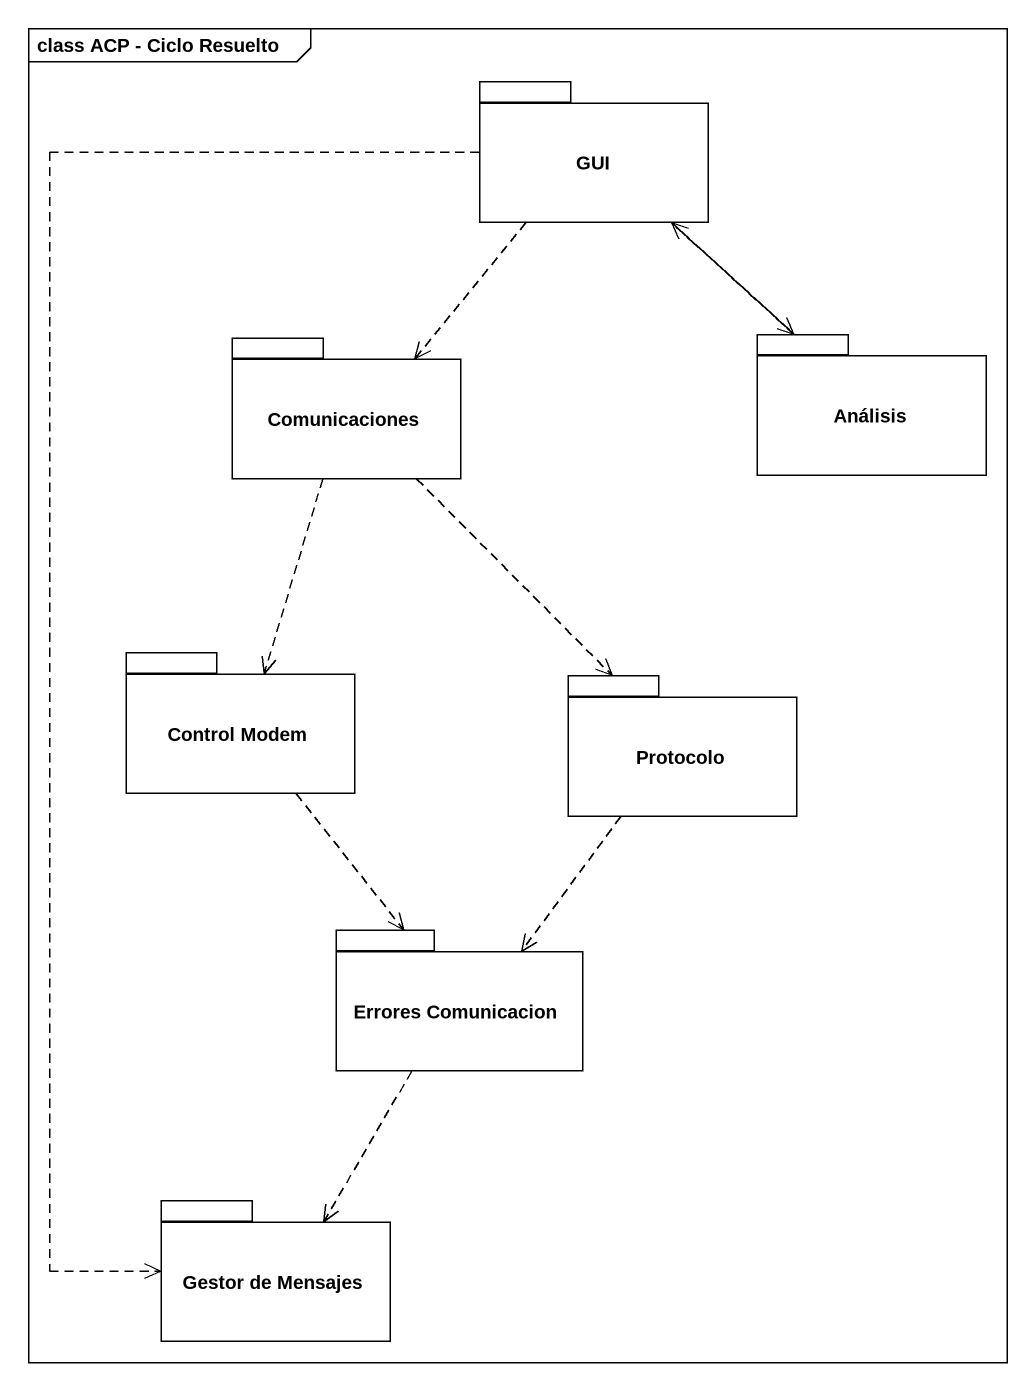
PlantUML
@startuml
mainframe class ACP - Ciclo Resuelto
package GUI {
}
package Comunicaciones {
}
package Análisis {
}
package "Control Modem" as Control_Modem {
}
package Protocolo {
}
package "Errores Comunicacion" as Errores_Comunicacion {
}
package "Gestor de Mensajes" as Gestor_de_Mensajes {
}
GUI ..> Comunicaciones
GUI ..> Análisis
GUI ..> Gestor_de_Mensajes
Comunicaciones ..> Control_Modem
Comunicaciones ..> Protocolo
Análisis .up.> GUI
Control_Modem ..> Errores_Comunicacion
Protocolo ..> Errores_Comunicacion
Errores_Comunicacion ..> Gestor_de_Mensajes
@enduml
